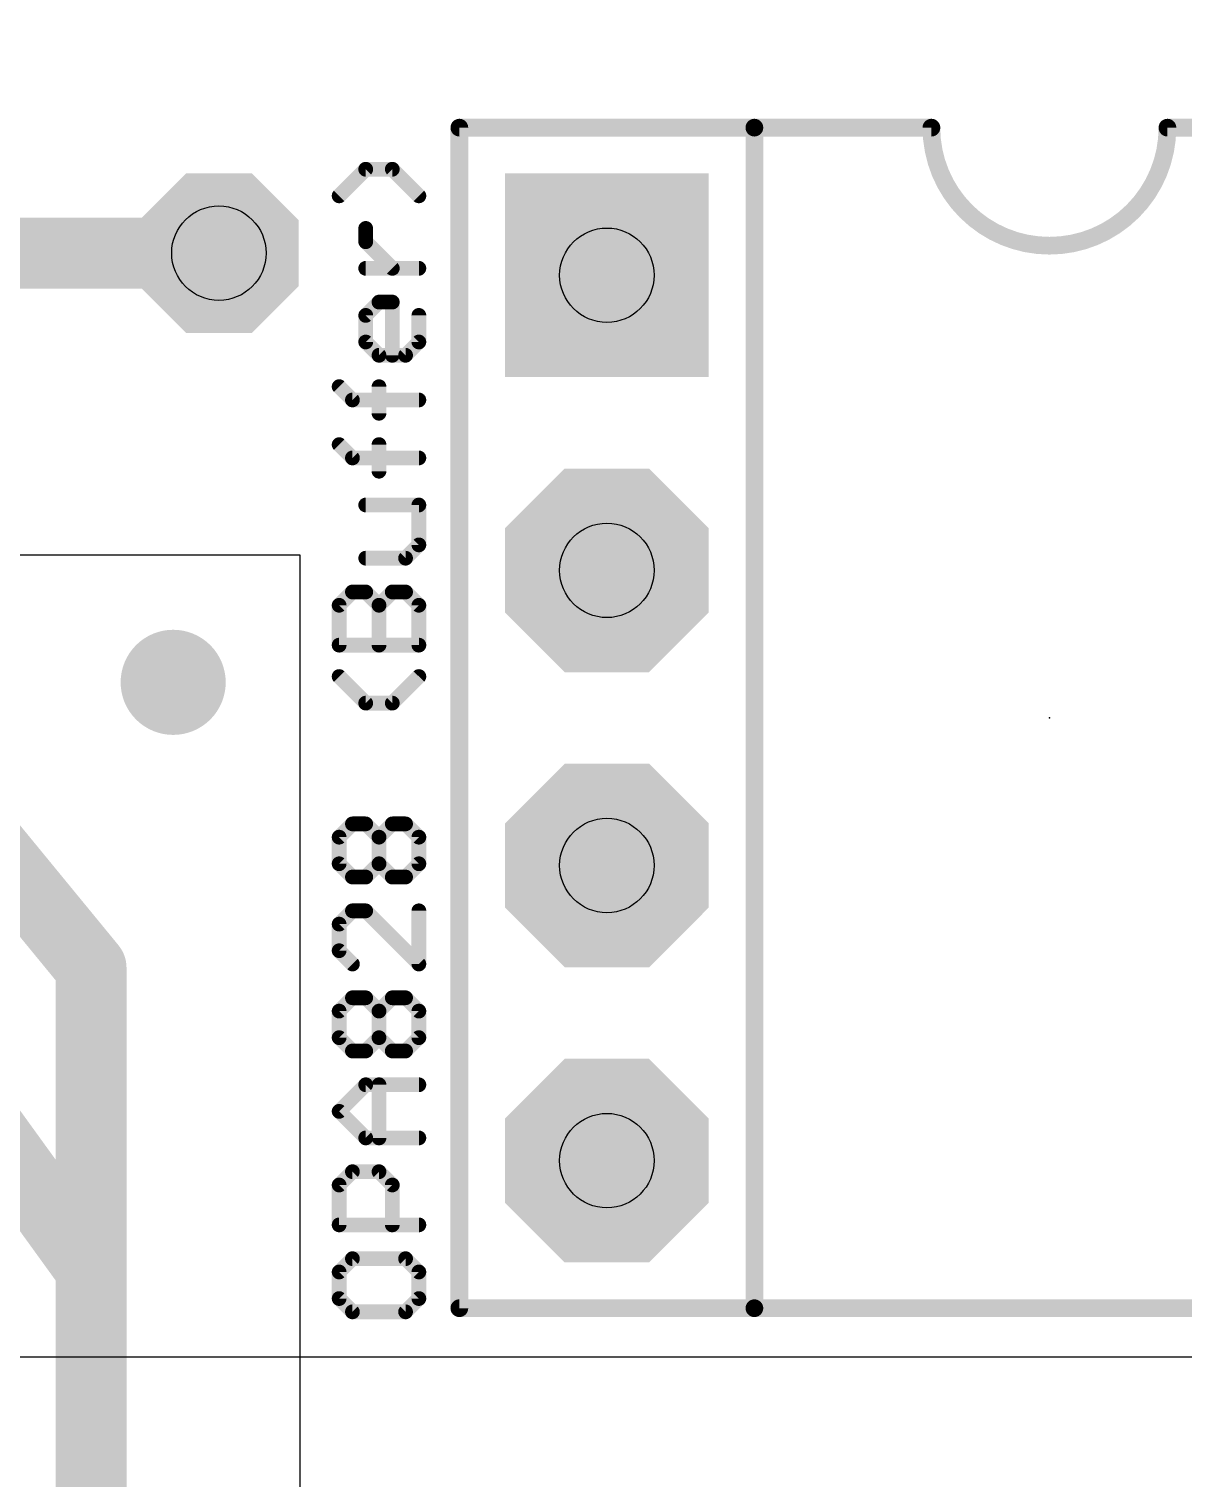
# Model space of a CAD drawing. Header units: inches. Extents: x -5 to 142, y -3 to 122.
# Drawn here: x 47.22 to 57.15, y 33.45 to 45.93 of the extents above; entities that cross this region are included whole.
import ezdxf

# ---------------------------------------------------------------- set-up
doc = ezdxf.new("R2010")
doc.units = ezdxf.units.IN
doc.header["$MEASUREMENT"] = 0
for name, color, linetype in [('1', 22, 'Continuous'), ('16', 175, 'Continuous'), ('17', 82, 'Continuous'), ('18', 82, 'Continuous'), ('20', 7, 'Continuous'), ('21', 253, 'Continuous'), ('23', 7, 'Continuous'), ('27', 253, 'Continuous'), ('29', 253, 'Continuous'), ('44', 253, 'Continuous'), ('51', 253, 'Continuous')]:
    doc.layers.add(name, color=color, linetype=linetype)

# ---------------------------------------------------------------- blocks, each defined once
blk = doc.blocks.new('SQUAREP')
blk.add_solid([(-0.5, -0.5), (0.5, -0.5), (-0.5, 0.5), (0.5, 0.5)])
blk = doc.blocks.new('OCTAGONP')
at = {"const_width": 0.5}
blk.add_lwpolyline([(-0.25, -0.1036), (-0.25, 0.1036), (-0.1036, 0.25), (0.1036, 0.25), (0.25, 0.1036), (0.25, -0.1036), (0.1036, -0.25), (-0.1036, -0.25), (-0.25, -0.1036), (-0.25, 0.1036)], dxfattribs=at)
blk = doc.blocks.new('RECT')
blk.add_solid([(-0.5, -0.5), (0.5, -0.5), (-0.5, 0.5), (0.5, 0.5)])
blk = doc.blocks.new('ROUNDV')
at = {"const_width": 0.5}
blk.add_lwpolyline([(0, -0.25, 1), (0, 0.25, 1), (0, -0.25)], format="xyb", dxfattribs=at)

msp = doc.modelspace()

# ---------------------------------------------------------------- linework, layer by layer
msp.add_lwpolyline([(137, 106.5), (128, 106.5), (128, 85.5), (109.5, 85.5), (109.5, 80.5), (2, 80.5), (2, 34.5), (127, 34.5), (127, 9.5), (137, 9.5), (137, 34.5), (137, 80.5), (137, 85.5)], close=True)
at = {"layer": '1', "const_width": 0.6096}
for points in [[(46.0312, 39.9438), (47.75, 37.85)], [(47.75, 37.85), (47.75, 19.8812)]]:
    msp.add_lwpolyline(points, dxfattribs=at)
at = {"layer": '1', "const_width": 0.3048}
for points in [[(47.9024, 37.85, 1), (47.5976, 37.85)], [(47.6322, 37.7533, 1), (47.8678, 37.9467)]]:
    msp.add_lwpolyline(points, format="xyb", dxfattribs=at)
at = {"layer": '16', "const_width": 0.6096}
for points in [[(46.85, 36.5), (47.75, 35.2562)], [(47.75, 35.2562), (47.75, 25.5813)]]:
    msp.add_lwpolyline(points, dxfattribs=at)
at = {"layer": '16', "const_width": 0.3048}
for points in [[(47.9024, 35.2562, 1), (47.5976, 35.2562)], [(47.6265, 35.1669, 1), (47.8735, 35.3456)]]:
    msp.add_lwpolyline(points, format="xyb", dxfattribs=at)
at = {"layer": '20'}
for p, q in [((49.55, 41.4), (30.45, 41.4)), ((49.55, 11.3), (49.55, 41.4)), ((2, 34.5), (127, 34.5))]:
    msp.add_line(p, q, dxfattribs=at)
at = {"layer": '21', "const_width": 0.1524}
for points in [[(50.92, 45.08), (50.92, 34.92)], [(50.92, 45.08), (53.46, 45.08)], [(53.46, 45.08), (53.46, 34.92)], [(53.46, 45.08), (54.984, 45.08)], [(58.54, 45.08), (57.016, 45.08)], [(53.46, 34.92), (50.92, 34.92)], [(58.54, 34.92), (53.46, 34.92)]]:
    msp.add_lwpolyline(points, dxfattribs=at)
at = {"layer": '21'}
for points, const_width in [([(50.9581, 45.08, 1), (50.8819, 45.08)], 0.0762), ([(50.92, 45.1181, 1), (50.92, 45.0419)], 0.0762), ([(53.4981, 45.08, 1), (53.4219, 45.08)], 0.0762), ([(53.46, 45.1181, 1), (53.46, 45.0419)], 0.0762), ([(53.46, 45.0419, 1), (53.46, 45.1181)], 0.0762), ([(54.984, 45.08, 1), (57.016, 45.08)], 0.1524), ([(55.0221, 45.08, 1), (54.9459, 45.08)], 0.0762), ([(54.984, 45.0419, 1), (54.984, 45.1181)], 0.0762), ([(57.0541, 45.08, 1), (56.9779, 45.08)], 0.0762), ([(57.016, 45.1181, 1), (57.016, 45.0419)], 0.0762), ([(50.92, 34.9581, 1), (50.92, 34.8819)], 0.0762), ([(50.8819, 34.92, 1), (50.9581, 34.92)], 0.0762), ([(53.46, 34.9581, 1), (53.46, 34.8819)], 0.0762), ([(53.4219, 34.92, 1), (53.4981, 34.92)], 0.0762), ([(53.46, 34.8819, 1), (53.46, 34.9581)], 0.0762)]:
    msp.add_lwpolyline(points, format="xyb", dxfattribs=dict(at, const_width=const_width))
at = {"layer": '23'}
msp.add_point((56, 40), dxfattribs=at)
at = {"layer": '27', "const_width": 0.127}
for points in [[(50.1139, 44.722), (49.8851, 44.4932)], [(50.3427, 44.722), (50.1139, 44.722)], [(50.5715, 44.4932), (50.3427, 44.722)], [(50.1139, 44.0983), (50.1139, 44.2127)], [(50.3427, 43.8695), (50.1139, 44.0983)], [(50.5715, 43.8695), (50.1139, 43.8695)], [(50.1139, 43.4643), (50.2283, 43.5787)], [(50.2283, 43.5787), (50.3427, 43.5787)], [(50.3427, 43.5787), (50.3427, 43.1211)], [(50.1139, 43.2355), (50.1139, 43.4643)], [(50.5715, 43.4643), (50.5715, 43.2355)], [(50.2283, 43.1211), (50.1139, 43.2355)], [(50.4571, 43.1211), (50.2283, 43.1211)], [(50.5715, 43.2355), (50.4571, 43.1211)], [(49.9995, 42.7365), (49.8851, 42.8509)], [(50.2283, 42.6221), (50.2283, 42.8509)], [(50.5715, 42.7365), (49.9995, 42.7365)], [(49.9995, 42.2376), (49.8851, 42.352)], [(50.2283, 42.1232), (50.2283, 42.352)], [(50.5715, 42.2376), (49.9995, 42.2376)], [(50.5715, 41.8324), (50.1139, 41.8324)], [(50.5715, 41.4892), (50.5715, 41.8324)], [(50.1139, 41.3748), (50.4571, 41.3748)], [(50.4571, 41.3748), (50.5715, 41.4892)], [(49.8851, 40.9695), (49.9995, 41.0839)], [(49.9995, 41.0839), (50.1139, 41.0839)], [(50.1139, 41.0839), (50.2283, 40.9695)], [(50.2283, 40.9695), (50.3427, 41.0839)], [(50.3427, 41.0839), (50.4571, 41.0839)], [(50.4571, 41.0839), (50.5715, 40.9695)], [(49.8851, 40.6264), (49.8851, 40.9695)], [(50.2283, 40.6264), (50.2283, 40.9695)], [(50.5715, 40.9695), (50.5715, 40.6264)], [(50.5715, 40.6264), (49.8851, 40.6264)], [(50.1139, 40.1274), (49.8851, 40.3562)], [(50.5715, 40.3562), (50.3427, 40.1274)], [(50.3427, 40.1274), (50.1139, 40.1274)], [(49.8851, 38.9738), (49.9995, 39.0882)], [(49.9995, 39.0882), (50.1139, 39.0882)], [(50.1139, 39.0882), (50.2283, 38.9738)], [(50.2283, 38.9738), (50.3427, 39.0882)], [(50.3427, 39.0882), (50.4571, 39.0882)], [(50.4571, 39.0882), (50.5715, 38.9738)], [(49.8851, 38.745), (49.8851, 38.9738)], [(50.2283, 38.745), (50.2283, 38.9738)], [(50.5715, 38.9738), (50.5715, 38.745)], [(49.9995, 38.6306), (49.8851, 38.745)], [(50.1139, 38.6306), (49.9995, 38.6306)], [(50.2283, 38.745), (50.1139, 38.6306)], [(50.3427, 38.6306), (50.2283, 38.745)], [(50.4571, 38.6306), (50.3427, 38.6306)], [(50.5715, 38.745), (50.4571, 38.6306)], [(49.9995, 38.3398), (49.8851, 38.2254)], [(50.1139, 38.3398), (49.9995, 38.3398)], [(50.5715, 37.8822), (50.1139, 38.3398)], [(50.5715, 38.3398), (50.5715, 37.8822)], [(49.8851, 38.2254), (49.8851, 37.9966)], [(49.8851, 37.9966), (49.9995, 37.8822)], [(49.8851, 37.4769), (49.9995, 37.5913)], [(49.9995, 37.5913), (50.1139, 37.5913)], [(50.1139, 37.5913), (50.2283, 37.4769)], [(50.2283, 37.4769), (50.3427, 37.5913)], [(50.3427, 37.5913), (50.4571, 37.5913)], [(50.4571, 37.5913), (50.5715, 37.4769)], [(49.8851, 37.2481), (49.8851, 37.4769)], [(50.2283, 37.2481), (50.2283, 37.4769)], [(50.5715, 37.4769), (50.5715, 37.2481)], [(49.9995, 37.1337), (49.8851, 37.2481)], [(50.1139, 37.1337), (49.9995, 37.1337)], [(50.2283, 37.2481), (50.1139, 37.1337)], [(50.3427, 37.1337), (50.2283, 37.2481)], [(50.4571, 37.1337), (50.3427, 37.1337)], [(50.5715, 37.2481), (50.4571, 37.1337)], [(49.8851, 36.6141), (50.1139, 36.8429)], [(50.1139, 36.8429), (50.5715, 36.8429)], [(50.2283, 36.3853), (50.2283, 36.8429)], [(50.1139, 36.3853), (49.8851, 36.6141)], [(50.5715, 36.3853), (50.1139, 36.3853)], [(49.8851, 35.9801), (49.9995, 36.0945)], [(49.9995, 36.0945), (50.2283, 36.0945)], [(50.2283, 36.0945), (50.3427, 35.9801)], [(49.8851, 35.6369), (49.8851, 35.9801)], [(50.3427, 35.9801), (50.3427, 35.6369)], [(50.5715, 35.6369), (49.8851, 35.6369)], [(49.9995, 35.3461), (49.8851, 35.2317)], [(50.4571, 35.3461), (49.9995, 35.3461)], [(50.5715, 35.2317), (50.4571, 35.3461)], [(49.8851, 35.2317), (49.8851, 35.0029)], [(50.5715, 35.0029), (50.5715, 35.2317)], [(49.8851, 35.0029), (49.9995, 34.8885)], [(50.4571, 34.8885), (50.5715, 35.0029)], [(49.9995, 34.8885), (50.4571, 34.8885)]]:
    msp.add_lwpolyline(points, dxfattribs=at)
at = {"layer": '27', "const_width": 0.0635}
for points in [[(50.1139, 44.7537, 1), (50.1139, 44.6902)], [(50.1364, 44.6995, 1), (50.0915, 44.7444)], [(50.3652, 44.7444, 1), (50.3203, 44.6995)], [(50.3427, 44.6902, 1), (50.3427, 44.7537)], [(49.8627, 44.5156, 1), (49.9076, 44.4707)], [(50.549, 44.4707, 1), (50.594, 44.5156)], [(50.1457, 44.2127, 1), (50.0822, 44.2127)], [(50.0822, 44.0983, 1), (50.1457, 44.0983)], [(50.1364, 44.1207, 1), (50.0915, 44.0758)], [(50.1139, 43.9012, 1), (50.1139, 43.8377)], [(50.5715, 43.8377, 1), (50.5715, 43.9012)], [(50.3203, 43.847, 1), (50.3652, 43.8919)], [(50.2283, 43.6104, 1), (50.2283, 43.5469)], [(50.2508, 43.5562, 1), (50.2059, 43.6011)], [(50.3745, 43.5787, 1), (50.311, 43.5787)], [(50.3427, 43.5469, 1), (50.3427, 43.6104)], [(50.1457, 43.4643, 1), (50.0822, 43.4643)], [(50.0915, 43.4867, 1), (50.1364, 43.4418)], [(50.6033, 43.4643, 1), (50.5397, 43.4643)], [(50.0822, 43.2355, 1), (50.1457, 43.2355)], [(50.1364, 43.2579, 1), (50.0915, 43.213)], [(50.2283, 43.1528, 1), (50.2283, 43.0893)], [(50.4571, 43.0893, 1), (50.4571, 43.1528)], [(50.5397, 43.2355, 1), (50.6033, 43.2355)], [(50.594, 43.213, 1), (50.549, 43.2579)], [(50.2059, 43.0986, 1), (50.2508, 43.1435)], [(50.311, 43.1211, 1), (50.3745, 43.1211)], [(50.4347, 43.1435, 1), (50.4796, 43.0986)], [(49.9076, 42.8734, 1), (49.8627, 42.8285)], [(50.2601, 42.8509, 1), (50.1966, 42.8509)], [(49.9995, 42.7683, 1), (49.9995, 42.7048)], [(49.9771, 42.7141, 1), (50.022, 42.759)], [(50.5715, 42.7048, 1), (50.5715, 42.7683)], [(50.1966, 42.6221, 1), (50.2601, 42.6221)], [(49.9076, 42.3744, 1), (49.8627, 42.3295)], [(50.2601, 42.352, 1), (50.1966, 42.352)], [(49.9995, 42.2693, 1), (49.9995, 42.2058)], [(49.9771, 42.2151, 1), (50.022, 42.26)], [(50.5715, 42.2058, 1), (50.5715, 42.2693)], [(50.1966, 42.1232, 1), (50.2601, 42.1232)], [(50.1139, 41.8641, 1), (50.1139, 41.8006)], [(50.6033, 41.8324, 1), (50.5397, 41.8324)], [(50.5715, 41.8006, 1), (50.5715, 41.8641)], [(50.1139, 41.4065, 1), (50.1139, 41.343)], [(50.4571, 41.343, 1), (50.4571, 41.4065)], [(50.5397, 41.4892, 1), (50.6033, 41.4892)], [(50.594, 41.4667, 1), (50.549, 41.5116)], [(50.4347, 41.3972, 1), (50.4796, 41.3523)], [(49.9995, 41.1157, 1), (49.9995, 41.0522)], [(50.022, 41.0615, 1), (49.9771, 41.1064)], [(50.1364, 41.1064, 1), (50.0915, 41.0615)], [(50.1139, 41.0522, 1), (50.1139, 41.1157)], [(50.3427, 41.1157, 1), (50.3427, 41.0522)], [(50.3652, 41.0615, 1), (50.3203, 41.1064)], [(50.4796, 41.1064, 1), (50.4347, 41.0615)], [(50.4571, 41.0522, 1), (50.4571, 41.1157)], [(49.9169, 40.9695, 1), (49.8534, 40.9695)], [(49.8627, 40.992, 1), (49.9076, 40.9471)], [(50.2601, 40.9695, 1), (50.1966, 40.9695)], [(50.2059, 40.992, 1), (50.2508, 40.9471)], [(50.2059, 40.9471, 1), (50.2508, 40.992)], [(50.6033, 40.9695, 1), (50.5397, 40.9695)], [(50.549, 40.9471, 1), (50.594, 40.992)], [(49.8851, 40.6581, 1), (49.8851, 40.5946)], [(50.5715, 40.5946, 1), (50.5715, 40.6581)], [(49.8534, 40.6264, 1), (49.9169, 40.6264)], [(50.1966, 40.6264, 1), (50.2601, 40.6264)], [(50.5397, 40.6264, 1), (50.6033, 40.6264)], [(49.9076, 40.3787, 1), (49.8627, 40.3338)], [(50.594, 40.3338, 1), (50.549, 40.3787)], [(50.1139, 40.1592, 1), (50.1139, 40.0957)], [(50.3427, 40.0957, 1), (50.3427, 40.1592)], [(50.0915, 40.105, 1), (50.1364, 40.1499)], [(50.3203, 40.1499, 1), (50.3652, 40.105)], [(49.9995, 39.1199, 1), (49.9995, 39.0564)], [(50.022, 39.0657, 1), (49.9771, 39.1106)], [(50.1364, 39.1106, 1), (50.0915, 39.0657)], [(50.1139, 39.0564, 1), (50.1139, 39.1199)], [(50.3427, 39.1199, 1), (50.3427, 39.0564)], [(50.3652, 39.0657, 1), (50.3203, 39.1106)], [(50.4796, 39.1106, 1), (50.4347, 39.0657)], [(50.4571, 39.0564, 1), (50.4571, 39.1199)], [(49.9169, 38.9738, 1), (49.8534, 38.9738)], [(49.8627, 38.9962, 1), (49.9076, 38.9513)], [(50.2601, 38.9738, 1), (50.1966, 38.9738)], [(50.2059, 38.9962, 1), (50.2508, 38.9513)], [(50.2059, 38.9513, 1), (50.2508, 38.9962)], [(50.6033, 38.9738, 1), (50.5397, 38.9738)], [(50.549, 38.9513, 1), (50.594, 38.9962)], [(49.8534, 38.745, 1), (49.9169, 38.745)], [(49.9076, 38.7674, 1), (49.8627, 38.7225)], [(49.9995, 38.6623, 1), (49.9995, 38.5988)], [(50.1139, 38.5988, 1), (50.1139, 38.6623)], [(50.1966, 38.745, 1), (50.2601, 38.745)], [(50.2508, 38.7674, 1), (50.2059, 38.7225)], [(50.2508, 38.7225, 1), (50.2059, 38.7674)], [(50.3427, 38.6623, 1), (50.3427, 38.5988)], [(50.4571, 38.5988, 1), (50.4571, 38.6623)], [(50.5397, 38.745, 1), (50.6033, 38.745)], [(50.594, 38.7225, 1), (50.549, 38.7674)], [(49.9771, 38.6081, 1), (50.022, 38.653)], [(50.0915, 38.653, 1), (50.1364, 38.6081)], [(50.3203, 38.6081, 1), (50.3652, 38.653)], [(50.4347, 38.653, 1), (50.4796, 38.6081)], [(49.9995, 38.3715, 1), (49.9995, 38.308)], [(50.022, 38.3173, 1), (49.9771, 38.3622)], [(50.1364, 38.3622, 1), (50.0915, 38.3173)], [(50.1139, 38.308, 1), (50.1139, 38.3715)], [(50.6033, 38.3398, 1), (50.5397, 38.3398)], [(49.9169, 38.2254, 1), (49.8534, 38.2254)], [(49.8627, 38.2478, 1), (49.9076, 38.2029)], [(49.8534, 37.9966, 1), (49.9169, 37.9966)], [(49.9076, 38.019, 1), (49.8627, 37.9741)], [(49.9771, 37.8597, 1), (50.022, 37.9046)], [(50.5397, 37.8822, 1), (50.6033, 37.8822)], [(50.549, 37.8597, 1), (50.594, 37.9046)], [(49.9995, 37.6231, 1), (49.9995, 37.5596)], [(50.022, 37.5689, 1), (49.9771, 37.6138)], [(50.1364, 37.6138, 1), (50.0915, 37.5689)], [(50.1139, 37.5596, 1), (50.1139, 37.6231)], [(50.3427, 37.6231, 1), (50.3427, 37.5596)], [(50.3652, 37.5689, 1), (50.3203, 37.6138)], [(50.4796, 37.6138, 1), (50.4347, 37.5689)], [(50.4571, 37.5596, 1), (50.4571, 37.6231)], [(49.9169, 37.4769, 1), (49.8534, 37.4769)], [(49.8627, 37.4994, 1), (49.9076, 37.4545)], [(50.2601, 37.4769, 1), (50.1966, 37.4769)], [(50.2059, 37.4994, 1), (50.2508, 37.4545)], [(50.2059, 37.4545, 1), (50.2508, 37.4994)], [(50.6033, 37.4769, 1), (50.5397, 37.4769)], [(50.549, 37.4545, 1), (50.594, 37.4994)], [(49.8534, 37.2481, 1), (49.9169, 37.2481)], [(49.9076, 37.2706, 1), (49.8627, 37.2257)], [(49.9995, 37.1655, 1), (49.9995, 37.102)], [(49.9771, 37.1113, 1), (50.022, 37.1562)], [(50.0915, 37.1562, 1), (50.1364, 37.1113)], [(50.1139, 37.102, 1), (50.1139, 37.1655)], [(50.1966, 37.2481, 1), (50.2601, 37.2481)], [(50.2508, 37.2706, 1), (50.2059, 37.2257)], [(50.2508, 37.2257, 1), (50.2059, 37.2706)], [(50.3427, 37.1655, 1), (50.3427, 37.102)], [(50.3203, 37.1113, 1), (50.3652, 37.1562)], [(50.4347, 37.1562, 1), (50.4796, 37.1113)], [(50.4571, 37.102, 1), (50.4571, 37.1655)], [(50.5397, 37.2481, 1), (50.6033, 37.2481)], [(50.594, 37.2257, 1), (50.549, 37.2706)], [(50.1139, 36.8747, 1), (50.1139, 36.8112)], [(50.1364, 36.8205, 1), (50.0915, 36.8654)], [(50.2601, 36.8429, 1), (50.1966, 36.8429)], [(50.5715, 36.8112, 1), (50.5715, 36.8747)], [(49.9076, 36.6366, 1), (49.8627, 36.5917)], [(49.8627, 36.6366, 1), (49.9076, 36.5917)], [(50.1139, 36.4171, 1), (50.1139, 36.3536)], [(50.0915, 36.3629, 1), (50.1364, 36.4078)], [(50.5715, 36.3536, 1), (50.5715, 36.4171)], [(50.1966, 36.3853, 1), (50.2601, 36.3853)], [(49.9995, 36.1263, 1), (49.9995, 36.0628)], [(50.022, 36.0721, 1), (49.9771, 36.117)], [(50.2508, 36.117, 1), (50.2059, 36.0721)], [(50.2283, 36.0628, 1), (50.2283, 36.1263)], [(49.9169, 35.9801, 1), (49.8534, 35.9801)], [(49.8627, 36.0026, 1), (49.9076, 35.9577)], [(50.3745, 35.9801, 1), (50.311, 35.9801)], [(50.3203, 35.9577, 1), (50.3652, 36.0026)], [(49.8851, 35.6687, 1), (49.8851, 35.6052)], [(50.5715, 35.6052, 1), (50.5715, 35.6687)], [(49.8534, 35.6369, 1), (49.9169, 35.6369)], [(50.311, 35.6369, 1), (50.3745, 35.6369)], [(49.9995, 35.3778, 1), (49.9995, 35.3143)], [(50.022, 35.3236, 1), (49.9771, 35.3685)], [(50.4796, 35.3685, 1), (50.4347, 35.3236)], [(50.4571, 35.3143, 1), (50.4571, 35.3778)], [(49.9169, 35.2317, 1), (49.8534, 35.2317)], [(49.8627, 35.2541, 1), (49.9076, 35.2092)], [(50.6033, 35.2317, 1), (50.5397, 35.2317)], [(50.549, 35.2092, 1), (50.594, 35.2541)], [(49.9076, 35.0253, 1), (49.8627, 34.9804)], [(50.594, 34.9804, 1), (50.549, 35.0253)], [(49.8534, 35.0029, 1), (49.9169, 35.0029)], [(49.9995, 34.9203, 1), (49.9995, 34.8568)], [(49.9771, 34.866, 1), (50.022, 34.911)], [(50.4347, 34.911, 1), (50.4796, 34.866)], [(50.4571, 34.8568, 1), (50.4571, 34.9203)], [(50.5397, 35.0029, 1), (50.6033, 35.0029)]]:
    msp.add_lwpolyline(points, format="xyb", dxfattribs=at)
at = {"layer": '44'}
for centre in [(48.85, 44), (52.19, 43.81), (52.19, 41.27), (52.19, 38.73), (52.19, 36.19)]:
    msp.add_circle(centre, 0.4064, dxfattribs=at)
at = {"layer": '51', "const_width": 0.6096}
msp.add_lwpolyline([(48.85, 44), (47.58, 44)], dxfattribs=at)
at = {"layer": '51', "const_width": 0.3048}
for points in [[(47.58, 44.1524, 1), (47.58, 43.8476)], [(48.85, 43.8476, 1), (48.85, 44.1524)]]:
    msp.add_lwpolyline(points, format="xyb", dxfattribs=at)

# ---------------------------------------------------------------- block references
at = {"layer": '17'}
for name, p, xscale, yscale, rotation in [('OCTAGONP', (48.85, 44), 1.2192, 1.2192, 180), ('SQUAREP', (52.19, 43.81), 1.6002, 1.6002, 270), ('OCTAGONP', (52.19, 41.27), 1.6002, 1.6002, 270), ('OCTAGONP', (52.19, 38.73), 1.6002, 1.6002, 270), ('OCTAGONP', (52.19, 36.19), 1.6002, 1.6002, 270)]:
    msp.add_blockref(name, p, dxfattribs=dict(at, xscale=xscale, yscale=yscale, rotation=rotation))
at = {"layer": '18', "xscale": 0.9048, "yscale": 0.9048}
msp.add_blockref('ROUNDV', (48.4563, 40.3063), dxfattribs=at)
msp.add_blockref('ROUNDV', (48.4563, 40.3063), dxfattribs=at)
at = {"layer": '21', "xscale": 0.8636, "yscale": 0.6096, "rotation": 180}
msp.add_blockref('RECT', (47.2498, 44), dxfattribs=at)
at = {"layer": '29'}
for name, p, xscale, yscale, rotation in [('OCTAGONP', (48.85, 44), 1.3716, 1.3716, 180), ('SQUAREP', (52.19, 43.81), 1.7526, 1.7526, 270), ('OCTAGONP', (52.19, 41.27), 1.7526, 1.7526, 270), ('OCTAGONP', (52.19, 38.73), 1.7526, 1.7526, 270), ('OCTAGONP', (52.19, 36.19), 1.7526, 1.7526, 270)]:
    msp.add_blockref(name, p, dxfattribs=dict(at, xscale=xscale, yscale=yscale, rotation=rotation))

doc.saveas('drawing.dxf')
